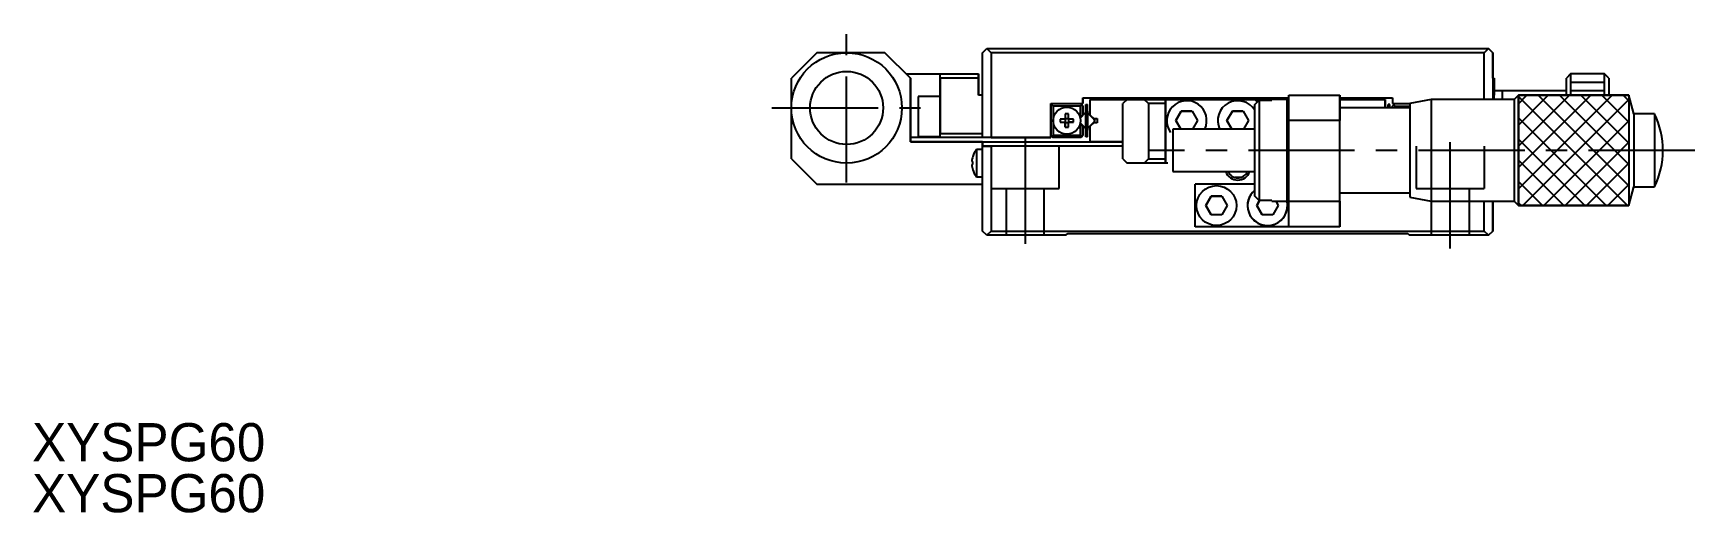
# Model space of a CAD drawing. Extents: x 3 to 378, y 15 to 260.
# Drawn here: x 3.5 to 198.9, y 15.1 to 71.6 of the extents above; entities that cross this region are included whole.
import ezdxf

# ---------------------------------------------------------------- set-up
doc = ezdxf.new("R2010")
doc.units = 0
doc.header["$LTSCALE"] = 10
doc.linetypes.add('CENTER', pattern=[2, 1.25, -0.25, 0.25, -0.25])
doc.linetypes.add('DASHED', pattern=[3.5, 2, -1.5])
doc.layers.get('0').update_dxf_attribs({"linetype": 'CONTINUOUS'})
doc.layers.add('CENTER', color=1, linetype='CENTER')
doc.styles.get("Standard").update_dxf_attribs({"font": 'FGP教科書体NT-M'})

msp = doc.modelspace()

# ---------------------------------------------------------------- linework, layer by layer
at = {"color": 7, "linetype": 'CONTINUOUS'}
for p, q in [((95.661574, 69.294904), (92.661574, 66.294904)), ((99.161574, 69.294904), (95.661574, 69.294904)), ((103.661574, 69.294904), (95.661574, 69.294904)), ((103.661574, 69.294904), (95.661574, 69.294904)), ((103.661574, 69.294904), (99.161574, 69.294904)), ((106.661574, 66.294904), (103.661574, 69.294904)), ((103.661574, 69.294904), (106.661574, 66.294904)), ((103.661574, 69.294904), (106.661574, 66.294904)), ((103.661574, 69.294904), (106.661574, 66.294904)), ((115.161574, 69.294904), (115.661574, 69.794904)), ((115.161574, 59.294904), (115.161574, 69.294904)), ((115.661574, 69.794904), (116.161574, 69.294904)), ((115.661574, 69.794904), (174.661574, 69.794904)), ((174.161574, 69.294904), (116.161574, 69.294904)), ((116.161574, 69.294904), (116.161574, 59.294904)), ((174.161574, 69.294904), (174.661574, 69.794904)), ((174.161574, 63.7949), (174.161574, 69.294904)), ((174.661574, 69.794904), (175.161574, 69.294904)), ((175.161574, 69.294904), (174.661574, 69.794904)), ((175.161574, 69.294904), (174.661574, 69.794904)), ((175.161574, 69.294904), (174.661574, 69.794904)), ((175.161574, 66.294904), (175.161574, 69.294904)), ((175.161574, 69.294904), (175.161574, 63.7949)), ((175.161574, 69.294904), (175.161574, 63.7949)), ((175.161574, 69.294904), (175.161574, 63.7949)), ((106.161574, 66.794904), (110.161574, 66.794904)), ((106.161574, 66.794904), (114.661574, 66.794904)), ((106.161574, 66.794904), (114.661574, 66.794904)), ((110.161574, 66.294904), (110.161574, 66.794904)), ((110.161574, 66.794904), (114.661574, 66.794904)), ((110.161574, 59.294904), (110.161574, 66.794904)), ((110.161574, 59.294904), (110.161574, 66.794904)), ((114.661574, 66.794904), (114.661574, 66.294904)), ((114.661574, 66.294904), (114.661574, 66.794904)), ((114.661574, 66.794904), (114.661574, 64.294904)), ((114.661574, 66.794904), (114.661574, 64.294904)), ((184.311574, 66.794904), (183.811574, 66.294904)), ((184.311574, 66.794904), (184.311574, 64.294903)), ((188.311574, 66.794904), (184.311574, 66.794904)), ((188.811574, 66.294904), (188.311574, 66.794904)), ((188.311574, 64.294903), (188.311574, 66.794904)), ((92.661574, 62.794904), (92.661574, 66.294904)), ((92.661574, 56.794904), (92.661574, 66.294904)), ((92.661574, 56.794904), (92.661574, 66.294904)), ((106.661574, 58.794904), (106.661574, 66.294904)), ((106.661574, 66.294904), (106.661574, 58.794904)), ((106.661574, 66.294904), (106.661574, 58.794904)), ((106.661574, 66.294904), (106.661574, 58.794904)), ((110.161574, 66.294904), (110.161574, 59.794904)), ((114.661574, 66.294904), (110.161574, 66.294904)), ((114.661574, 64.294904), (114.661574, 66.294904)), ((114.661574, 66.294904), (114.661574, 64.294904)), ((175.161574, 66.294904), (175.311574, 66.294904)), ((175.311574, 66.294904), (175.311574, 64.294904)), ((175.311574, 66.294904), (175.311574, 64.794904)), ((175.311574, 63.7949), (175.311574, 66.294904)), ((175.311574, 63.7949), (175.311574, 66.294904)), ((176.311574, 64.794904), (175.311574, 64.794904)), ((183.811574, 64.794904), (175.311574, 64.794904)), ((183.811574, 64.794904), (175.311574, 64.794904)), ((176.311574, 63.7949), (176.311574, 64.794904)), ((176.311574, 63.7949), (176.311574, 64.794904)), ((183.811574, 64.794904), (176.311574, 64.794904)), ((176.311574, 63.7949), (176.311574, 64.794904)), ((176.311574, 63.7949), (176.311574, 64.794904)), ((183.811574, 64.794904), (183.811574, 66.294904)), ((183.811574, 64.294903), (183.811574, 66.294904)), ((183.811574, 64.294903), (183.811574, 66.294904)), ((183.811574, 64.294903), (183.811574, 66.294904)), ((183.811574, 64.294903), (183.811574, 64.794904)), ((183.811574, 64.294903), (183.811574, 64.794904)), ((188.811574, 66.294904), (188.811574, 64.294903)), ((92.661574, 56.794904), (92.661574, 62.794904)), ((107.561574, 64.144904), (107.561574, 61.794904)), ((110.161574, 64.144904), (107.561574, 64.144904)), ((107.561574, 64.144904), (107.561574, 59.444904)), ((107.561574, 64.144904), (107.561574, 59.444904)), ((115.161574, 64.294904), (114.661574, 64.294904)), ((123.161574, 63.294904), (126.961574, 63.294904)), ((123.161574, 59.294904), (123.161574, 63.294904)), ((123.161574, 63.294904), (123.161574, 63.094899)), ((123.161574, 63.294904), (123.161574, 59.294904)), ((123.461574, 63.294904), (123.161574, 62.994904)), ((123.461574, 63.294904), (123.161574, 62.994904)), ((123.161574, 63.294904), (123.161574, 59.294904)), ((123.311574, 63.144904), (123.161574, 62.994904)), ((123.311574, 63.144904), (123.461574, 63.294904)), ((123.461574, 62.994904), (123.311574, 63.144904)), ((126.661574, 62.994904), (123.461574, 62.994904)), ((123.461574, 62.994904), (123.461574, 61.294904)), ((123.461574, 62.994904), (123.461574, 59.594904)), ((123.461574, 62.994904), (123.461574, 59.594904)), ((126.661574, 63.294904), (126.811574, 63.144904)), ((126.811574, 63.144904), (126.661574, 63.294904)), ((126.661574, 63.294904), (126.961574, 62.994904)), ((126.661574, 63.294904), (126.961574, 62.994904)), ((126.811574, 63.144904), (126.661574, 62.994904)), ((126.661574, 61.693953), (126.661574, 62.994904)), ((126.961574, 62.994904), (126.811574, 63.144904)), ((126.811574, 63.144904), (126.961574, 62.994904)), ((126.961574, 63.994904), (151.161574, 63.994904)), ((126.961574, 63.294904), (126.961574, 63.994904)), ((126.961574, 63.994904), (126.961574, 63.294904)), ((126.961574, 63.994904), (126.961574, 63.294904)), ((126.961574, 63.994904), (126.961574, 63.294904)), ((126.961574, 62.994904), (126.961574, 61.993953)), ((126.961574, 61.993953), (126.961574, 62.994904)), ((126.961574, 61.993953), (126.961574, 62.994904)), ((126.961574, 61.993953), (126.961574, 62.994904)), ((127.286574, 59.394904), (127.286574, 63.194904)), ((127.286574, 63.194904), (127.486574, 63.194904)), ((127.486574, 59.394904), (127.486574, 63.194904)), ((127.486574, 62.237316), (127.486574, 63.194904)), ((127.486574, 59.394904), (127.486574, 63.194904)), ((127.486574, 59.394904), (127.486574, 63.194904)), ((127.811574, 63.794904), (132.161574, 63.794904)), ((127.811574, 61.955565), (127.811574, 63.794904)), ((151.161574, 63.794904), (127.811574, 63.794904)), ((151.161574, 63.794904), (127.811574, 63.794904)), ((132.161574, 63.794904), (131.661574, 63.294904)), ((131.661574, 56.794904), (131.661574, 63.294904)), ((132.161574, 63.794904), (134.161574, 63.794904)), ((134.161574, 63.794904), (136.661574, 63.794904)), ((134.661574, 63.294904), (134.161574, 63.794904)), ((136.661574, 63.294904), (134.661574, 63.294904)), ((134.661574, 63.294904), (134.661574, 56.794904)), ((136.661574, 63.794904), (136.661574, 63.294904)), ((136.661574, 63.794904), (136.661574, 57.794904)), ((136.661574, 63.794904), (147.161574, 63.794904)), ((136.661574, 56.294904), (136.661574, 63.794904)), ((136.661574, 56.294904), (136.661574, 63.794904)), ((136.661574, 56.794904), (136.661574, 63.294904)), ((143.661574, 63.994904), (143.661574, 63.794904)), ((146.661574, 63.794904), (146.661574, 63.994904)), ((147.161574, 63.794904), (149.161574, 63.794904)), ((147.455134, 63.501344), (147.161574, 63.794904)), ((147.161574, 63.794904), (147.455134, 63.501344)), ((147.161574, 63.794904), (147.455134, 63.501344)), ((147.161574, 63.794904), (147.455134, 63.501344)), ((147.161574, 63.203231), (147.661574, 63.710984)), ((147.161574, 52.386578), (147.161574, 63.203231)), ((147.661574, 63.710984), (147.661574, 51.878825)), ((147.661574, 63.710984), (149.161574, 63.710984)), ((149.161574, 63.710984), (149.161574, 63.794904)), ((150.961574, 63.794904), (149.161574, 63.794904)), ((150.961574, 51.794904), (150.961574, 63.794904)), ((150.961574, 63.794904), (151.161574, 63.794904)), ((151.161574, 63.594904), (150.961574, 63.794904)), ((151.161574, 61.294904), (151.161574, 64.294904)), ((151.161574, 64.294904), (157.161574, 64.294904)), ((151.161574, 48.794904), (151.161574, 64.294904)), ((151.161574, 48.794904), (151.161574, 64.294904)), ((157.161574, 64.294904), (157.161574, 61.294904)), ((157.161574, 62.794904), (157.161574, 64.294904)), ((157.161574, 48.794904), (157.161574, 64.294904)), ((157.161574, 48.794904), (157.161574, 64.294904)), ((157.161574, 63.994904), (163.361574, 63.994904)), ((157.161574, 63.794904), (162.511574, 63.794904)), ((165.411574, 62.794904), (157.161574, 62.794904)), ((162.511574, 63.794904), (162.511574, 62.794904)), ((162.511574, 62.794904), (162.511574, 63.794904)), ((162.511574, 62.794904), (162.511574, 63.794904)), ((162.511574, 62.794904), (162.511574, 63.794904)), ((163.036574, 63.194904), (162.836574, 63.194904)), ((162.836574, 62.794904), (162.836574, 63.194904)), ((162.836574, 62.794904), (162.836574, 63.194904)), ((162.836574, 62.794904), (162.836574, 63.194904)), ((162.836574, 62.794904), (162.836574, 63.194904)), ((163.036574, 62.794904), (163.036574, 63.194904)), ((163.361574, 63.994904), (163.361574, 63.294904)), ((163.361574, 63.294904), (165.411574, 63.294904)), ((163.661574, 63.294904), (163.361574, 62.994904)), ((163.661574, 63.294904), (163.361574, 62.994904)), ((163.361574, 62.994904), (163.511574, 63.144904)), ((163.511574, 63.144904), (163.361574, 62.994904)), ((163.361574, 62.994904), (163.361574, 62.794904)), ((163.361574, 62.794904), (163.361574, 62.994904)), ((163.361574, 62.794904), (163.361574, 62.994904)), ((163.361574, 62.794904), (163.361574, 62.994904)), ((163.661574, 63.294904), (163.511574, 63.144904)), ((163.511574, 63.144904), (163.661574, 63.294904)), ((163.511574, 63.144904), (163.661574, 62.994904)), ((163.661574, 62.794904), (163.661574, 62.994904)), ((163.661574, 62.994904), (165.411574, 62.994904)), ((167.911573, 63.7949), (165.411574, 63.294901)), ((165.411574, 63.294901), (165.411574, 52.294907)), ((165.411574, 63.294901), (165.411574, 52.294907)), ((165.411574, 63.294901), (165.411574, 52.294907)), ((165.411574, 63.044901), (165.411574, 62.794904)), ((177.661578, 63.7949), (167.911573, 63.7949)), ((167.911573, 63.7949), (167.911573, 51.794908)), ((175.311574, 63.7949), (175.311574, 64.294904)), ((178.16158, 64.294903), (177.661578, 63.7949)), ((177.661578, 63.7949), (177.661578, 51.794908)), ((191.751069, 62.094904), (191.161581, 64.294903)), ((107.561574, 61.794904), (107.561574, 59.444904)), ((123.461574, 61.294904), (123.461574, 59.594904)), ((124.881574, 61.474904), (124.276577, 61.474904)), ((124.276577, 61.474904), (124.276577, 61.114904)), ((124.276577, 61.114904), (124.881574, 61.114904)), ((124.276577, 61.114904), (124.845626, 61.114904)), ((124.276577, 61.114904), (124.881574, 61.114904)), ((124.276577, 61.114904), (124.881574, 61.114904)), ((124.845626, 61.474904), (124.845626, 61.114904)), ((124.845626, 61.114904), (124.881574, 61.114904)), ((125.241574, 62.079901), (124.881574, 62.079901)), ((124.881574, 62.079901), (124.881574, 61.474904)), ((124.881574, 62.079901), (124.881574, 61.510852)), ((124.881574, 62.079901), (124.881574, 61.474904)), ((124.881574, 62.079901), (124.881574, 61.474904)), ((124.881574, 61.510852), (124.881574, 61.474904)), ((125.241574, 61.510852), (124.881574, 61.510852)), ((124.881574, 61.114904), (124.881574, 60.509908)), ((124.881574, 61.114904), (124.881574, 61.078957)), ((124.881574, 60.509908), (124.881574, 61.114904)), ((124.881574, 60.509908), (124.881574, 61.114904)), ((124.881574, 60.509908), (124.881574, 61.078957)), ((124.881574, 61.078957), (125.241574, 61.078957)), ((125.241574, 61.474904), (125.241574, 62.079901)), ((125.84657, 61.474904), (125.241574, 61.474904)), ((125.241574, 60.509908), (125.241574, 61.114904)), ((125.241574, 61.114904), (125.84657, 61.114904)), ((125.241574, 61.114904), (125.277521, 61.114904)), ((125.84657, 61.114904), (125.241574, 61.114904)), ((125.84657, 61.114904), (125.241574, 61.114904)), ((125.277521, 61.114904), (125.277521, 61.474904)), ((125.84657, 61.114904), (125.277521, 61.114904)), ((125.84657, 61.114904), (125.84657, 61.474904)), ((126.961574, 61.993953), (126.620918, 61.653297)), ((126.961574, 61.993953), (126.620918, 61.653297)), ((126.620918, 61.653297), (126.661574, 61.693953)), ((126.661574, 61.693953), (126.620918, 61.653297)), ((126.661574, 60.895856), (126.620918, 60.936512)), ((126.620918, 60.936512), (126.661574, 60.895856)), ((126.620918, 60.936512), (126.961574, 60.595856)), ((126.620918, 60.936512), (126.961574, 60.595856)), ((127.227475, 62.196466), (126.632019, 61.60101)), ((126.632019, 60.988799), (127.227475, 60.393343)), ((126.637541, 61.018632), (127.26283, 60.393343)), ((126.661574, 61.693953), (126.961574, 61.993953)), ((126.961574, 61.993953), (126.661574, 61.693953)), ((126.961574, 60.595856), (126.661574, 60.895856)), ((126.661574, 59.594904), (126.661574, 60.895856)), ((126.661574, 60.895856), (126.961574, 60.595856)), ((126.961574, 60.595856), (126.961574, 59.594904)), ((126.961574, 59.594904), (126.961574, 60.595856)), ((126.961574, 59.594904), (126.961574, 60.595856)), ((126.961574, 59.594904), (126.961574, 60.595856)), ((127.486574, 62.419904), (127.486574, 60.169904)), ((127.486574, 62.21676), (127.486574, 62.419904)), ((127.486574, 62.419904), (127.486574, 62.21676)), ((127.486574, 62.237316), (127.486574, 62.419904)), ((127.486574, 62.419904), (127.486574, 62.237316)), ((127.486574, 62.237316), (127.486574, 62.419904)), ((127.486574, 62.419904), (127.486574, 62.237316)), ((127.486574, 62.237316), (127.486574, 62.419904)), ((127.486574, 62.419904), (127.486574, 62.237316)), ((127.486574, 62.237316), (127.486574, 62.419904)), ((127.486574, 62.419904), (127.486574, 62.237316)), ((127.486574, 62.237316), (127.486574, 62.419904)), ((127.486574, 62.419904), (127.486574, 62.237316)), ((127.486574, 62.237316), (127.486574, 62.419904)), ((127.486574, 62.419904), (127.486574, 62.237316)), ((127.486574, 62.237316), (127.486574, 62.419904)), ((127.486574, 62.419904), (127.486574, 62.237316)), ((127.486574, 62.237316), (127.486574, 62.419904)), ((127.486574, 62.419904), (127.486574, 62.237316)), ((127.486574, 62.237316), (127.486574, 62.419904)), ((127.486574, 62.419904), (127.486574, 62.237316)), ((127.486574, 62.237316), (127.486574, 62.419904)), ((127.486574, 62.419904), (127.486574, 62.237316)), ((127.486574, 62.237316), (127.486574, 62.419904)), ((127.486574, 62.419904), (127.486574, 62.237316)), ((127.486574, 62.237316), (127.486574, 62.419904)), ((127.486574, 62.419904), (127.486574, 62.237316)), ((127.486574, 62.237316), (127.486574, 62.419904)), ((127.486574, 62.419904), (127.486574, 62.237316)), ((127.486574, 62.237316), (127.486574, 62.419904)), ((127.486574, 62.419904), (127.486574, 62.237316)), ((127.486574, 62.237316), (127.486574, 62.419904)), ((127.486574, 62.419904), (127.486574, 62.237316)), ((127.486574, 62.237316), (127.486574, 62.419904)), ((127.486574, 62.419904), (127.486574, 62.237316)), ((127.486574, 62.237316), (127.486574, 62.419904)), ((127.486574, 62.237316), (127.486574, 62.419904)), ((127.486574, 62.419904), (127.486574, 62.237316)), ((127.51085, 62.195933), (127.510317, 62.196466)), ((127.899226, 61.807557), (127.510317, 62.196466)), ((128.288135, 61.418648), (127.510317, 62.196466)), ((128.288135, 61.418648), (127.510317, 62.196466)), ((128.288135, 61.418648), (127.51085, 62.195933)), ((128.288135, 61.454003), (127.545673, 62.196466)), ((127.545673, 60.393343), (128.288135, 61.135805)), ((127.811574, 61.955565), (128.222234, 61.544904)), ((128.222234, 61.044904), (127.811574, 60.634244)), ((127.811574, 58.794904), (127.811574, 60.634244)), ((128.288135, 61.418648), (127.899226, 61.807557)), ((128.222234, 61.544904), (128.611574, 61.544904)), ((128.611574, 61.044904), (128.222234, 61.044904)), ((128.611574, 61.544904), (128.611574, 61.044904)), ((137.891403, 61.294904), (138.526488, 62.394904)), ((138.526488, 62.394904), (137.891403, 61.294904)), ((138.526488, 62.394904), (137.891403, 61.294904)), ((138.526488, 62.394904), (137.891403, 61.294904)), ((138.468756, 60.2949), (137.891403, 61.294904)), ((137.891403, 61.294904), (138.468756, 60.2949)), ((137.891403, 61.294904), (138.468756, 60.2949)), ((137.891403, 61.294904), (138.468756, 60.2949)), ((138.526488, 62.394904), (139.796659, 62.394904)), ((139.796659, 62.394904), (138.526488, 62.394904)), ((139.796659, 62.394904), (138.526488, 62.394904)), ((139.796659, 62.394904), (138.526488, 62.394904)), ((139.796659, 62.394904), (140.431744, 61.294904)), ((140.431744, 61.294904), (139.854392, 60.2949)), ((143.891403, 61.294904), (144.526488, 62.394904)), ((144.526488, 62.394904), (143.891403, 61.294904)), ((144.526488, 62.394904), (143.891403, 61.294904)), ((144.526488, 62.394904), (143.891403, 61.294904)), ((144.468756, 60.2949), (143.891403, 61.294904)), ((143.891403, 61.294904), (144.468756, 60.2949)), ((143.891403, 61.294904), (144.468756, 60.2949)), ((143.891403, 61.294904), (144.468756, 60.2949)), ((144.526488, 62.394904), (145.796659, 62.394904)), ((145.796659, 62.394904), (144.526488, 62.394904)), ((145.796659, 62.394904), (144.526488, 62.394904)), ((145.796659, 62.394904), (144.526488, 62.394904)), ((145.796659, 62.394904), (146.431744, 61.294904)), ((146.431744, 61.294904), (145.854392, 60.2949)), ((157.161574, 61.294904), (151.161574, 61.294904)), ((151.161574, 51.794904), (151.161574, 61.294904)), ((157.161574, 51.794904), (157.161574, 61.294904)), ((194.16158, 62.094904), (191.751069, 62.094904)), ((191.751069, 62.094904), (191.751069, 53.494904)), ((194.16158, 62.094904), (194.16158, 53.494904)), ((110.161574, 59.294904), (106.661574, 59.294904)), ((123.161574, 59.294904), (106.661574, 59.294904)), ((123.161574, 59.294904), (106.661574, 59.294904)), ((115.161574, 58.794904), (106.661574, 58.794904)), ((106.661574, 58.794904), (131.661574, 58.794904)), ((106.661574, 58.794904), (131.661574, 58.794904)), ((107.561574, 59.444904), (110.161574, 59.444904)), ((110.161574, 59.794904), (115.161574, 59.794904)), ((110.161574, 59.294904), (110.161574, 59.794904)), ((115.161574, 59.294904), (110.161574, 59.294904)), ((116.161574, 59.294904), (115.161574, 59.294904)), ((115.161574, 58.794904), (115.161574, 58.294904)), ((115.161574, 58.794904), (127.811574, 58.794904)), ((115.161574, 48.294904), (115.161574, 58.794904)), ((115.161574, 48.294904), (115.161574, 58.794904)), ((116.161574, 59.294904), (123.161574, 59.294904)), ((123.161574, 59.594904), (123.311574, 59.444904)), ((123.161574, 59.594904), (123.161574, 59.294904)), ((123.161574, 59.594904), (123.461574, 59.294904)), ((123.161574, 59.594904), (123.461574, 59.294904)), ((123.311574, 59.444904), (123.461574, 59.594904)), ((123.461574, 59.294904), (123.311574, 59.444904)), ((123.461574, 59.594904), (126.661574, 59.594904)), ((126.661574, 59.294904), (123.461574, 59.294904)), ((124.881574, 60.509908), (125.241574, 60.509908)), ((126.661574, 59.594904), (126.811574, 59.444904)), ((126.661574, 59.294904), (126.961574, 59.594904)), ((126.661574, 59.294904), (126.961574, 59.594904)), ((126.811574, 59.444904), (126.661574, 59.294904)), ((126.661574, 59.294904), (126.811574, 59.444904)), ((126.811574, 59.444904), (126.961574, 59.594904)), ((126.961574, 59.594904), (126.811574, 59.444904)), ((127.486574, 59.394904), (127.286574, 59.394904)), ((127.486574, 60.169904), (127.486574, 60.352493)), ((127.486574, 60.352493), (127.486574, 60.169904)), ((127.486574, 60.169904), (127.486574, 60.352493)), ((127.486574, 60.352493), (127.486574, 60.169904)), ((127.486574, 60.169904), (127.486574, 60.352493)), ((127.486574, 60.352493), (127.486574, 60.169904)), ((127.486574, 60.169904), (127.486574, 60.352493)), ((127.486574, 60.352493), (127.486574, 60.169904)), ((127.486574, 60.169904), (127.486574, 60.352493)), ((127.486574, 60.352493), (127.486574, 60.169904)), ((127.486574, 60.169904), (127.486574, 60.352493)), ((127.486574, 60.352493), (127.486574, 60.169904)), ((127.486574, 60.169904), (127.486574, 60.352493)), ((127.486574, 60.352493), (127.486574, 60.169904)), ((127.486574, 60.169904), (127.486574, 60.352493)), ((127.486574, 60.352493), (127.486574, 60.169904)), ((127.486574, 60.169904), (127.486574, 60.352493)), ((127.486574, 60.352493), (127.486574, 60.169904)), ((127.486574, 60.169904), (127.486574, 60.352493)), ((127.486574, 60.352493), (127.486574, 60.169904)), ((127.486574, 60.169904), (127.486574, 60.352493)), ((127.486574, 60.352493), (127.486574, 60.169904)), ((127.486574, 60.169904), (127.486574, 60.352493)), ((127.486574, 60.352493), (127.486574, 60.169904)), ((127.486574, 60.169904), (127.486574, 60.352493)), ((127.486574, 60.352493), (127.486574, 60.169904)), ((127.486574, 60.169904), (127.486574, 60.352493)), ((127.486574, 60.352493), (127.486574, 60.169904)), ((127.486574, 60.169904), (127.486574, 60.352493)), ((127.486574, 60.352493), (127.486574, 60.169904)), ((127.486574, 60.169904), (127.486574, 60.352493)), ((127.486574, 60.352493), (127.486574, 60.169904)), ((127.486574, 60.169904), (127.486574, 60.352493)), ((127.486574, 60.352493), (127.486574, 60.169904)), ((127.486574, 60.169904), (127.486574, 60.352493)), ((127.486574, 60.169904), (127.486574, 60.352493)), ((127.486574, 60.352493), (127.486574, 60.169904)), ((127.486574, 59.394904), (127.486574, 60.352493)), ((131.661574, 58.794904), (127.811574, 58.794904)), ((147.161574, 60.2949), (137.539083, 60.2949)), ((137.539083, 60.2949), (137.539083, 55.294908)), ((92.661574, 56.794904), (95.661574, 53.794904)), ((113.99485, 57.079901), (113.988966, 57.082771)), ((113.99485, 57.079901), (113.988966, 57.082771)), ((113.99485, 57.079901), (113.988966, 57.082771)), ((113.99485, 57.079901), (113.988966, 57.082771)), ((115.161574, 57.894904), (114.440636, 57.894904)), ((114.440636, 57.894904), (114.440636, 54.694904)), ((115.161574, 48.294904), (115.161574, 58.294904)), ((115.161574, 58.294904), (116.161574, 58.294904)), ((131.661574, 58.294904), (115.161574, 58.294904)), ((131.661574, 58.294904), (115.161574, 58.294904)), ((116.161574, 58.294904), (116.161574, 48.294904)), ((131.661574, 58.294904), (116.161574, 58.294904)), ((131.661574, 56.794904), (132.161574, 56.294904)), ((134.161574, 56.294904), (134.661574, 56.794904)), ((134.661574, 56.794904), (136.661574, 56.794904)), ((136.661574, 57.794904), (136.661574, 56.294904)), ((136.661574, 56.794904), (136.661574, 56.294904)), ((113.99485, 56.474904), (113.874568, 56.474904)), ((113.874568, 56.114904), (113.99485, 56.114904)), ((113.988966, 55.507038), (113.99485, 55.509908)), ((113.988966, 55.507038), (113.99485, 55.509908)), ((113.988966, 55.507038), (113.99485, 55.509908)), ((113.988966, 55.507038), (113.99485, 55.509908)), ((113.99485, 56.114904), (113.99485, 56.474904)), ((134.161574, 56.294904), (132.161574, 56.294904)), ((136.953483, 56.294904), (132.161574, 56.294904)), ((136.953483, 56.294904), (132.161574, 56.294904)), ((136.661574, 56.294904), (134.161574, 56.294904)), ((136.953483, 56.294904), (136.661574, 56.294904)), ((137.539083, 55.294908), (147.161574, 55.294908)), ((95.661574, 53.794904), (115.161574, 53.794904)), ((114.440636, 54.694904), (115.161574, 54.694904)), ((140.161574, 48.794904), (140.161574, 53.794904)), ((147.161574, 53.794904), (140.161574, 53.794904)), ((145.511574, 54.594904), (144.811574, 54.594904)), ((157.161574, 48.794904), (157.161574, 52.794904)), ((157.161574, 52.794904), (165.411574, 52.794904)), ((191.161581, 51.294905), (191.751069, 53.494904)), ((191.751069, 53.494904), (194.16158, 53.494904)), ((141.391403, 51.294904), (142.026488, 52.394904)), ((142.026488, 52.394904), (141.391403, 51.294904)), ((142.026488, 52.394904), (141.391403, 51.294904)), ((142.026488, 52.394904), (141.391403, 51.294904)), ((142.026488, 50.194904), (141.391403, 51.294904)), ((141.391403, 51.294904), (142.026488, 50.194904)), ((141.391403, 51.294904), (142.026488, 50.194904)), ((141.391403, 51.294904), (142.026488, 50.194904)), ((142.026488, 52.394904), (143.296659, 52.394904)), ((143.296659, 52.394904), (142.026488, 52.394904)), ((143.296659, 52.394904), (142.026488, 52.394904)), ((143.296659, 52.394904), (142.026488, 52.394904)), ((143.296659, 52.394904), (143.931744, 51.294904)), ((143.931744, 51.294904), (143.296659, 50.194904)), ((147.661574, 51.878825), (147.161574, 52.386578)), ((147.391403, 51.294904), (147.72853, 51.878825)), ((147.72853, 51.878825), (147.391403, 51.294904)), ((147.72853, 51.878825), (147.391403, 51.294904)), ((147.72853, 51.878825), (147.391403, 51.294904)), ((148.026488, 50.194904), (147.391403, 51.294904)), ((147.391403, 51.294904), (148.026488, 50.194904)), ((147.391403, 51.294904), (148.026488, 50.194904)), ((147.391403, 51.294904), (148.026488, 50.194904)), ((149.161574, 51.878825), (147.661574, 51.878825)), ((149.161574, 51.794904), (149.161574, 51.878825)), ((149.161574, 51.794904), (150.961574, 51.794904)), ((149.931744, 51.294904), (149.296659, 50.194904)), ((149.643069, 51.794904), (149.931744, 51.294904)), ((150.961574, 51.794904), (151.161574, 51.994904)), ((151.161574, 51.794904), (157.161574, 51.794904)), ((151.161574, 48.794904), (151.161574, 51.794904)), ((157.161574, 51.794904), (157.161574, 48.794904)), ((165.411574, 52.294907), (167.911573, 51.794908)), ((167.911573, 51.794908), (177.661578, 51.794908)), ((174.161574, 48.294904), (174.161574, 51.794908)), ((175.161574, 51.794908), (175.161574, 48.294904)), ((175.161574, 48.294904), (175.161574, 51.794908)), ((175.161574, 48.294904), (175.161574, 51.794908)), ((177.661578, 51.794908), (178.16158, 51.294905)), ((143.296659, 50.194904), (142.026488, 50.194904)), ((149.296659, 50.194904), (148.026488, 50.194904)), ((175.161574, 48.294904), (175.161574, 49.494909)), ((115.661574, 47.794904), (115.161574, 48.294904)), ((116.161574, 48.294904), (115.661574, 47.794904)), ((124.961574, 47.794904), (115.661574, 47.794904)), ((116.161574, 48.294904), (174.161574, 48.294904)), ((124.961574, 47.794904), (125.161574, 47.994904)), ((124.961574, 47.794904), (125.161574, 47.994904)), ((124.961574, 47.794904), (125.161574, 47.994904)), ((124.961574, 47.794904), (125.161574, 47.994904)), ((125.161574, 47.994904), (165.161574, 47.994904)), ((151.161574, 48.794904), (140.161574, 48.794904)), ((157.161574, 48.794904), (140.161574, 48.794904)), ((157.161574, 48.794904), (140.161574, 48.794904)), ((157.161574, 48.794904), (151.161574, 48.794904)), ((165.161574, 47.994904), (165.361574, 47.794904)), ((174.661574, 47.794904), (165.361574, 47.794904)), ((174.661574, 47.794904), (174.161574, 48.294904)), ((175.161574, 48.294904), (174.661574, 47.794904)), ((174.661574, 47.794904), (175.161574, 48.294904)), ((174.661574, 47.794904), (175.161574, 48.294904)), ((174.661574, 47.794904), (175.161574, 48.294904)), ((174.861574, 47.994904), (174.661574, 47.794904)), ((174.661574, 47.794904), (174.861574, 47.994904))]:
    msp.add_line(p, q, dxfattribs=at)
at = {"color": 3, "linetype": 'CONTINUOUS'}
for p, q in [((188.311574, 65.794904), (184.311574, 65.794904)), ((188.311574, 64.794904), (184.311574, 64.794904)), ((191.161581, 64.294903), (178.16158, 64.294903)), ((178.16158, 64.294903), (178.16158, 51.294905)), ((178.16158, 63.278253), (179.178231, 64.294903)), ((178.16158, 60.778253), (181.678231, 64.294903)), ((178.16158, 58.278253), (184.178231, 64.294903)), ((178.16158, 55.778253), (186.678231, 64.294903)), ((178.16158, 53.278253), (189.178231, 64.294903)), ((178.16158, 51.294905), (178.16158, 64.294903)), ((178.16158, 64.294903), (191.161581, 64.294903)), ((178.16158, 64.131939), (190.998613, 51.294905)), ((178.678233, 51.294905), (191.161581, 63.778254)), ((180.498615, 64.294903), (191.161581, 53.631938)), ((182.998615, 64.294903), (191.161581, 56.131938)), ((185.498615, 64.294903), (191.161581, 58.631938)), ((187.998615, 64.294903), (191.161581, 61.131938)), ((190.498615, 64.294903), (191.161581, 63.631938)), ((191.161581, 64.294903), (191.161581, 51.294905)), ((191.161581, 64.294903), (191.161581, 51.294905)), ((178.16158, 61.631939), (188.498613, 51.294905)), ((181.178233, 51.294905), (191.161581, 61.278254)), ((178.16158, 59.131939), (185.998613, 51.294905)), ((183.678233, 51.294905), (191.161581, 58.778254)), ((178.16158, 56.631939), (183.498613, 51.294905)), ((186.178233, 51.294905), (191.161581, 56.278254)), ((178.16158, 54.131939), (180.998613, 51.294905)), ((188.678233, 51.294905), (191.161581, 53.778254)), ((178.16158, 51.631939), (178.498613, 51.294905)), ((178.16158, 51.294905), (191.161581, 51.294905)), ((191.161581, 51.294905), (178.16158, 51.294905))]:
    msp.add_line(p, q, dxfattribs=at)
at = {"color": 3, "linetype": 'DASHED'}
for p, q in [((124.161574, 53.294904), (124.161574, 58.294904)), ((166.161574, 58.294904), (166.161574, 53.294904)), ((174.161574, 58.294904), (174.161574, 53.294904)), ((116.161574, 53.294904), (124.161574, 53.294904)), ((117.911574, 53.294904), (117.911574, 47.794904)), ((122.411574, 47.794904), (122.411574, 53.294904)), ((166.161574, 53.294904), (174.161574, 53.294904)), ((172.411574, 47.794904), (172.411574, 53.294904)), ((167.911573, 51.794908), (167.911574, 47.794904))]:
    msp.add_line(p, q, dxfattribs=at)
at = {"color": 7, "linetype": 'CONTINUOUS'}
for centre, radius in [((99.161574, 62.794904), 6.499999), ((99.161574, 62.794904), 4.3), ((125.061574, 61.294904), 1.6), ((142.661574, 51.294904), 2.35)]:
    msp.add_circle(centre, radius, dxfattribs=at)
for centre, radius, start, end in [((139.161574, 61.294904), 2.35, 334.815556, 216.187401), ((145.161574, 61.294904), 2.35, 31.672433, 205.184444), ((165.261574, 61.294904), 1.6, 84.620621, 110.364135), ((127.368896, 62.055044), 0.2, 114.306117, 135), ((127.404251, 62.055044), 0.2, 45, 65.693884), ((127.368896, 62.055044), 0.2, 45, 53.957276), ((128.146714, 61.312582), 0.2, 354.929104, 45), ((128.146714, 61.277227), 0.2, 315, 45), ((185.416579, 57.794904), 9.745001, 333.816209, 26.183791), ((127.368896, 60.534765), 0.2, 225, 245.693883), ((127.404251, 60.534765), 0.2, 225, 233.957276), ((127.404251, 60.534765), 0.2, 294.306117, 315), ((116.361574, 56.294904), 2.493512, 161.650309, 175.860369), ((116.361574, 56.294904), 2.5, 140.20818, 161.630335), ((116.361574, 56.294904), 2.493512, 184.139631, 198.349691), ((116.361574, 56.294904), 2.5, 198.369665, 219.791819), ((145.161574, 55.794904), 1.25, 203.577978, 336.422022), ((148.661574, 51.294904), 2.35, 129.665013, 270), ((148.661574, 51.294904), 2.35, 129.665013, 12.284494), ((148.661574, 51.294904), 2.35, 129.665013, 12.284494), ((148.661574, 51.294904), 2.35, 270, 12.284494)]:
    msp.add_arc(centre, radius, start, end, dxfattribs=at)
at = {"color": 3, "linetype": 'CONTINUOUS'}
msp.add_arc((145.161574, 55.794904), 1.5, 199.471059, 340.528941, dxfattribs=at)
at = {"layer": 'CENTER', "color": 1, "linetype": 'CENTER'}
for p, q in [((99.161574, 53.994906), (99.161574, 71.594903)), ((90.361575, 62.794904), (107.961573, 62.794904)), ((120.161574, 59.294904), (120.161574, 46.244904)), ((170.161574, 46.244904), (170.161573, 59.294904)), ((198.911577, 57.794904), (134.661574, 57.794904))]:
    msp.add_line(p, q, dxfattribs=at)

# ---------------------------------------------------------------- texts
at = {"color": 7}
for p in [(3.36438, 21.174196), (3.36438, 15.174196)]:
    msp.add_text('XYSPG60', height=4.5, dxfattribs=at).set_placement(p)

doc.saveas('drawing.dxf')
